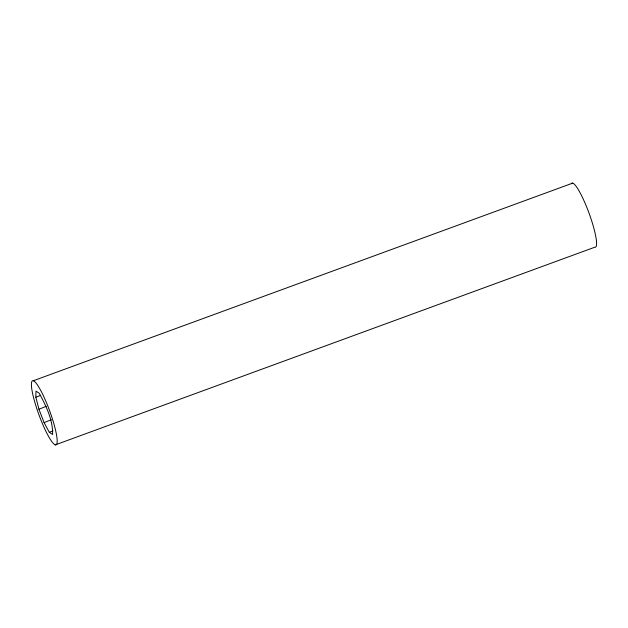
<?xml version="1.0" encoding="UTF-8"?>
<svg xmlns="http://www.w3.org/2000/svg" width="628" height="628" viewBox="0 0 628 628"><rect width="100%" height="100%" fill="white"/><g stroke="black" fill="none" stroke-linecap="round" stroke-linejoin="round"><path stroke-width="0.94" d="M35.851 397.21L35.977 391.118L39.289 393.316C46.087 405.939 52.98 419.873 52.626 434.505L49.322 432.307L44.093 422.668L38.952 409.26L35.851 397.21L40.428 395.452M44.093 422.668L51.347 419.685M38.952 409.26L46.221 406.316M49.322 432.307L52.964 430.847M33.276 380.756L572.673 183.133M55.327 444.867A34.132 5.707 69.9 0 0 44.604 398.387A34.132 5.707 69.9 0 0 32.978 395.177A34.132 5.707 69.9 0 0 55.327 444.867L594.724 247.244A34.132 5.707 69.9 0 0 588.915 212.845A34.132 5.707 69.9 0 0 571.315 183.745"/></g></svg>
